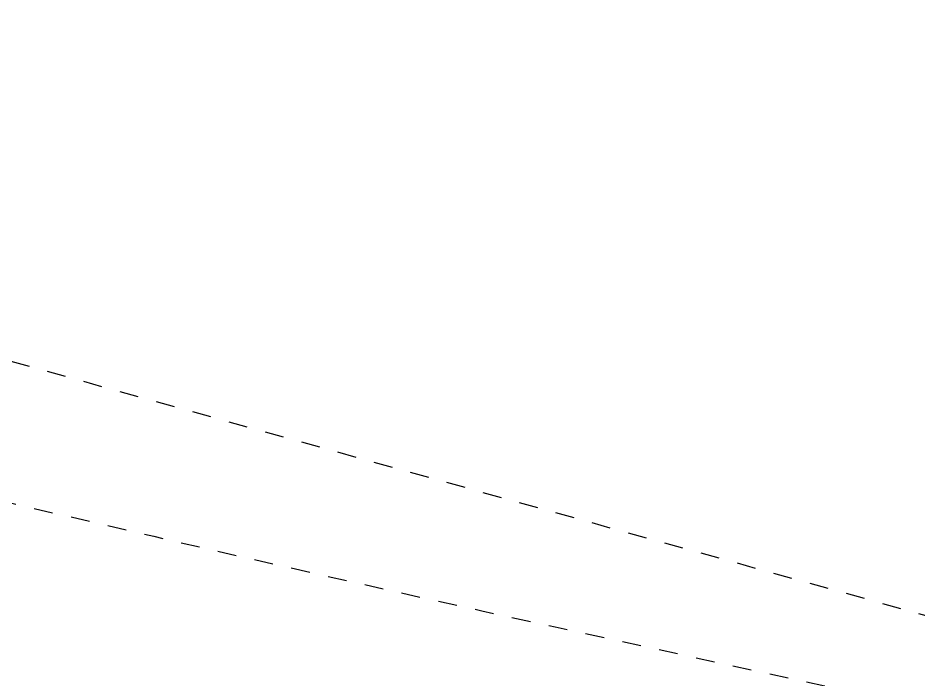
# Model space of a CAD drawing. Header units: millimetres. Extents: x 50357 to 985146, y 723188 to 1803594.
# Drawn here: x 829774.79 to 829779.571, y 820166.477 to 820169.991 of the extents above; entities that cross this region are included whole.
import ezdxf
from ezdxf.xclip import XClip

# ---------------------------------------------------------------- set-up
doc = ezdxf.new("R2010")
doc.units = ezdxf.units.MM
doc.header["$LTSCALE"] = 3
doc.header["$MEASUREMENT"] = 0
doc.linetypes.add('x-baseplan$0$DGN Style 2', pattern=[1.94727e-06, 0, -1.94727e-06])
doc.layers.add('00_Xref', color=7, linetype='Continuous')
doc.layers.add('x-baseplan$0$AR-ROAD_AR_BS_MI_', color=7, linetype='Continuous', true_color=0x6d6d6d)

# ---------------------------------------------------------------- blocks, each defined once
blk = doc.blocks.new('x-baseplan')
at = {"layer": 'x-baseplan$0$AR-ROAD_AR_BS_MI_', "linetype": 'x-baseplan$0$DGN Style 2', "flags": 128}
blk.add_lwpolyline([(834532.4903, 818174.8599), (834545.2924, 818171.3004), (834553.3968, 818169.4644)], dxfattribs=at)
at = {"layer": 'x-baseplan$0$AR-ROAD_AR_BS_MI_', "linetype": 'x-baseplan$0$DGN Style 2'}
blk.add_open_spline([(834538.777, 818172.3489), (834540.784, 818171.8722), (834542.7067, 818171.466), (834544.5918, 818171.0354), (834547.1074, 818170.6722), (834548.6346, 818170.4391), (834550.1627, 818170.1971)], degree=3, knots=[0, 0, 0, 0, 0.271296, 0.558854, 0.558854, 1, 1, 1, 1], dxfattribs=at)

msp = doc.modelspace()

# ---------------------------------------------------------------- block references
at = {"layer": '00_Xref'}
ref = msp.add_blockref('x-baseplan', (-4764.2896, 1995.1308), dxfattribs=at)
XClip(ref).set_block_clipping_path([(834202.5645048908, 818417.3256012732), (834906.7924435089, 818466.5565350093), (834956.1724833156, 817760.1956963469), (834251.9445446975, 817710.9647626108)])

doc.saveas('drawing.dxf')
